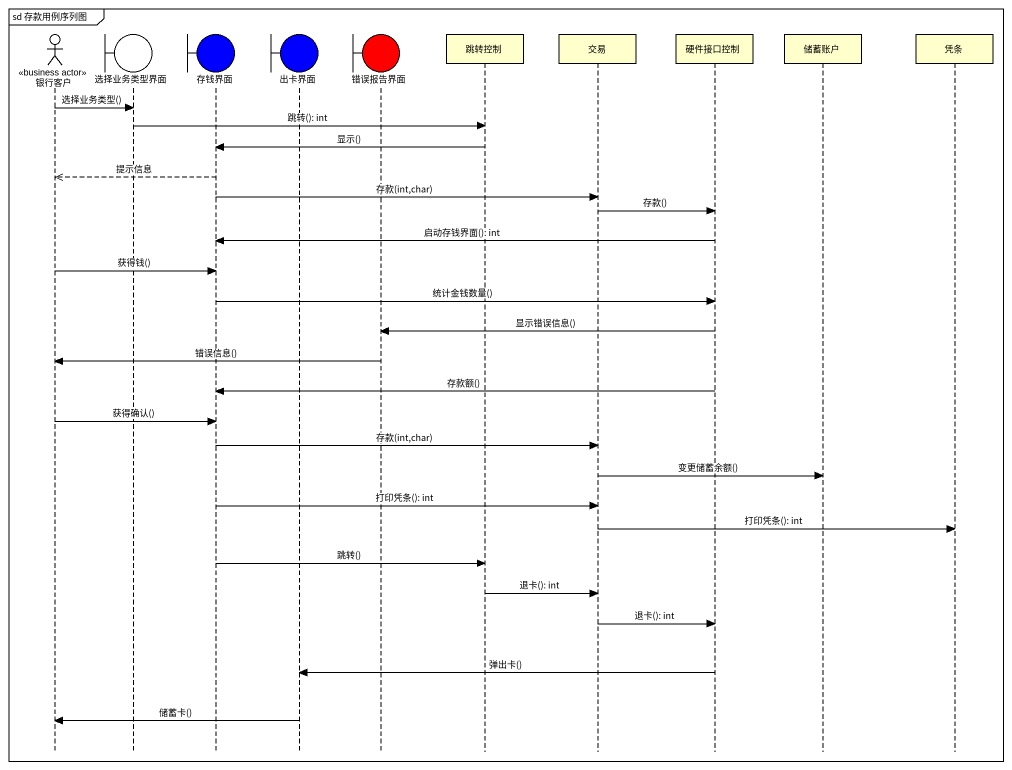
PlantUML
@startuml
mainframe sd 存款用例序列图
hide footbox
actor 银行客户 <<business actor>>
boundary 选择业务类型界面
boundary 存钱界面 #0000FF
boundary 出卡界面 #0000FF
boundary 错误报告界面 #FF0000
participant 跳转控制
participant 交易
participant 硬件接口控制
participant 储蓄账户
participant 凭条

银行客户 -> 选择业务类型界面 : 选择业务类型()
选择业务类型界面 -> 跳转控制 : 跳转(): int
跳转控制 -> 存钱界面 : 显示()
存钱界面 -->> 银行客户 : 提示信息
存钱界面 -> 交易 : 存款(int,char)
交易 -> 硬件接口控制 : 存款()
硬件接口控制 -> 存钱界面 : 启动存钱界面(): int
银行客户 -> 存钱界面 : 获得钱()
存钱界面 -> 硬件接口控制 : 统计金钱数量()
硬件接口控制 -> 错误报告界面 : 显示错误信息()
错误报告界面 -> 银行客户 : 错误信息()
硬件接口控制 -> 存钱界面 : 存款额()
银行客户 -> 存钱界面 : 获得确认()
存钱界面 -> 交易 : 存款(int,char)
交易 -> 储蓄账户 : 变更储蓄余额()
存钱界面 -> 交易 : 打印凭条(): int
交易 -> 凭条 : 打印凭条(): int
存钱界面 -> 跳转控制 : 跳转()
跳转控制 -> 交易 : 退卡(): int
交易 -> 硬件接口控制 : 退卡(): int
硬件接口控制 -> 出卡界面 : 弹出卡()
出卡界面 -> 银行客户 : 储蓄卡()
@enduml
